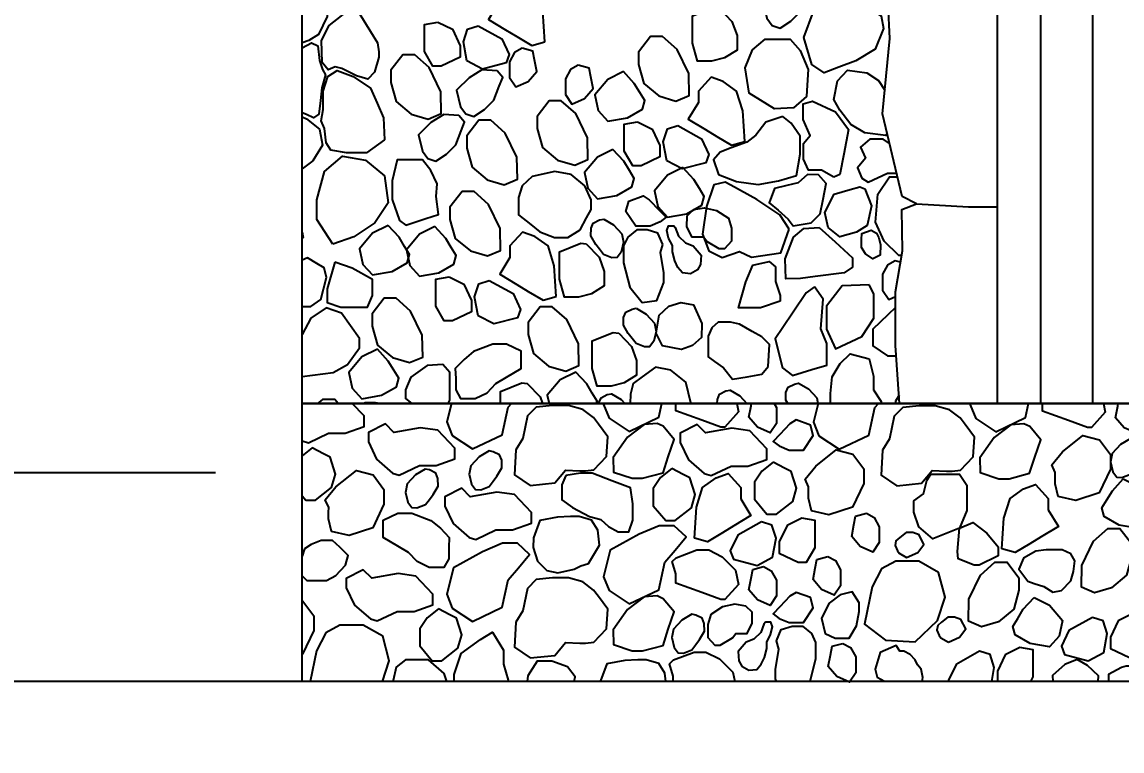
# Model space of a CAD drawing. Header units: millimetres. Extents: x -251401 to 377140, y -30451 to 275830.
# Drawn here: x 238717 to 241882, y -3140 to -1043 of the extents above; entities that cross this region are included whole.
import ezdxf

# ---------------------------------------------------------------- set-up
doc = ezdxf.new("R2010")
doc.units = ezdxf.units.MM
for name, color, linetype in [('0-S3', 3, 'Continuous'), ('0-S8', 8, 'Continuous'), ('A-DIMENSIONS', 30, 'Continuous'), ('A-DOORS', 2, 'Continuous'), ('A-WALL', 4, 'Continuous')]:
    doc.layers.add(name, color=color, linetype=linetype)
doc.styles.add('LEROY', font='simplex.shx')
doc.dimstyles.new('DIM100', dxfattribs={"dimscale": 0, "dimtxt": 220, "dimasz": 180, "dimexe": 220, "dimexo": 250, "dimgap": 1, "dimtad": 1, "dimtoh": 1, "dimlfac": 0.001, "dimzin": 1, "dimdsep": 46, "dimtxsty": 'LEROY', "dimblk1": 'ORIGIN', "dimblk2": 'ORIGIN', "dimsah": 1, "dimcen": 0.18, "dimclrd": 30, "dimclre": 30, "dimclrt": 7, "dimazin": 0, "dimtfac": 1, "dimtix": 1, "dimtmove": 1, "dimatfit": 3, "dimfxl": 1, "dimtvp": 1, "dimtolj": 2, "dimtzin": 0, "dimarcsym": 0})

# ---------------------------------------------------------------- blocks, each defined once
blk = doc.blocks.new('H24H24H24H')
at = {"layer": '0-S8', "color": 8}
for points in [[(698, 1840.2), (692.3, 1928.6), (674.6, 1985.6), (636.1, 2012.9), (601.5, 2025.8), (564.5, 1985.6), (564.5, 1952.7), (535.6, 1904.5), (584.9, 1874.9), (617.8, 1855.1), (660.3, 1829.7)], [(1441.7, 2010.7), (1397.8, 2014), (1361.1, 1991), (1324.9, 1955.4), (1336.4, 1907.7), (1351.8, 1887.4), (1375.3, 1879.8), (1406, 1899.5), (1432.4, 1926.3), (1448.3, 1966.9), (1458, 1991.8)], [(1672.4, 1878.8), (1648.4, 1818.9), (1592.8, 1785.1), (1544.3, 1767.1), (1501.2, 1751.1), (1466.3, 1775.3), (1442.8, 1852.7), (1471.2, 1927.3), (1518.6, 1961.7), (1568.8, 1972.6), (1608.1, 1965.5), (1632.1, 1936.1), (1665.9, 1914.8)], [(220.6, 1811.4), (220.3, 1795.9), (207.5, 1752.4), (188.6, 1732.5), (156.1, 1742.6), (113.9, 1763.1), (94.8, 1768), (74, 1759.5), (57, 1780.8), (55.2, 1843.6), (77.1, 1887.3), (112.5, 1915.2), (132.6, 1931.1), (164.1, 1922.3), (196.4, 1869.9), (216.4, 1837.6)], [(1199.5, 1937.1), (1236.4, 1898.8), (1250.9, 1858.2), (1250.9, 1816.3), (1214.7, 1793.8), (1177.8, 1784.4), (1137.2, 1784.4), (1122.7, 1835.8), (1122.7, 1885.7), (1122.7, 1914.7), (1183.6, 1939.3)], [(389.7, 1897), (431.9, 1876.3), (454, 1829), (454, 1796.3), (399.8, 1770.5), (375.8, 1770.5), (351.3, 1812.7), (351.3, 1860.5), (351.3, 1890.1)], [(505.6, 1886.3), (573.7, 1848.6), (595.1, 1803.2), (586.3, 1779.3), (518.2, 1761.7), (473.5, 1785), (463.4, 1839.7), (475.4, 1876.9)], [(1112, 1748.9), (1078.5, 1818.4), (1036.7, 1855.3), (1002.1, 1855.3), (967.6, 1810.4), (967.6, 1775), (982.9, 1720.4), (1026.3, 1684.3), (1075.3, 1669.8), (1113, 1685.9)], [(1453.1, 1715.5), (1450.4, 1683.1), (1413.5, 1650.3), (1358.9, 1647.5), (1318.7, 1672), (1285.9, 1692), (1274.7, 1765.6), (1295.3, 1817.5), (1332.1, 1847.6), (1403.5, 1847.6), (1432.5, 1814.7), (1455.4, 1760.6)], [(632.5, 1821.8), (610.5, 1809.7), (595.8, 1783), (595.8, 1737.4), (614.1, 1710.2), (650.3, 1726.4), (674.9, 1755.2), (668.6, 1788.2), (663.8, 1813.4)], [(398.8, 1696.7), (365.3, 1766.2), (323.5, 1803.1), (289, 1803.1), (254.4, 1758.1), (254.4, 1722.8), (269.7, 1668.2), (313.1, 1632), (362.1, 1617.6), (399.9, 1633.7)], [(794.2, 1772.8), (772.2, 1760.7), (757.5, 1734), (757.5, 1688.5), (775.9, 1661.2), (812, 1677.5), (836.7, 1706.3), (830.4, 1739.3), (825.6, 1764.5)], [(236.6, 1557.8), (185.1, 1520.5), (127.3, 1520.5), (82.5, 1528), (68.8, 1549.1), (63.7, 1590.3), (54.3, 1613), (60.1, 1645.5), (60.1, 1698.1), (73.1, 1740.4), (100.1, 1758), (146.4, 1740.8), (196.1, 1707.1), (215.4, 1663.6), (234, 1621.4)], [(560.3, 1756.2), (516.4, 1759.5), (479.7, 1736.5), (443.5, 1700.9), (455, 1653.3), (470.4, 1633), (493.9, 1625.3), (524.6, 1645), (550.9, 1671.9), (566.8, 1712.4), (576.6, 1737.3)], [(924, 1754.5), (879.4, 1732.2), (842, 1687.7), (851.6, 1642.4), (879.4, 1612.1), (935.6, 1621.8), (978.9, 1646.6), (985.5, 1670.9), (971.4, 1694.1), (955.2, 1720.5)], [(1273.1, 1553.2), (1267.5, 1641.5), (1249.8, 1698.6), (1211.2, 1725.9), (1176.7, 1738.7), (1139.7, 1698.6), (1139.7, 1665.6), (1110.7, 1617.4), (1160, 1587.9), (1193, 1568.1), (1235.4, 1542.6)], [(820.5, 1564.3), (787, 1633.8), (745.2, 1670.7), (710.7, 1670.7), (676.1, 1625.7), (676.1, 1590.4), (691.4, 1535.8), (734.8, 1499.6), (783.8, 1485.2), (821.6, 1501.2)], [(1529.2, 1451.1), (1493.8, 1470.5), (1456.3, 1470.5), (1441.8, 1502.2), (1441.8, 1547.8), (1461.1, 1571.1), (1441.3, 1617), (1441.3, 1661.6), (1467.7, 1669.2), (1534.6, 1638.3), (1571.7, 1588.1), (1558, 1517.1), (1546.6, 1458)], [(450.9, 1628), (407, 1631.3), (370.3, 1608.3), (334.1, 1572.7), (345.6, 1525.1), (361, 1504.8), (384.5, 1497.1), (415.2, 1516.8), (441.6, 1543.7), (457.4, 1584.2), (467.2, 1609.1)], [(617.7, 1508.1), (584.2, 1577.6), (542.4, 1614.5), (507.9, 1614.5), (473.3, 1569.6), (473.3, 1534.2), (488.6, 1479.6), (532, 1443.5), (581, 1429), (618.8, 1445.1)], [(1382.4, 1624.9), (1333.8, 1609), (1304.7, 1571.8), (1279, 1551.8), (1234.4, 1534.7), (1202.2, 1522.3), (1183.5, 1500.4), (1197.2, 1458.7), (1249.8, 1438.7), (1312.1, 1430.1), (1369.9, 1439.8), (1422.4, 1455.8), (1432.2, 1517), (1432.2, 1568.4), (1407, 1606.1)], [(964.8, 1610), (1007, 1589.2), (1029.1, 1542), (1029.1, 1509.2), (974.9, 1483.4), (951, 1483.4), (926.4, 1525.6), (926.4, 1573.5), (926.4, 1603.1)], [(1080.8, 1599.3), (1148.8, 1561.5), (1170.2, 1516.2), (1161.4, 1492.2), (1093.3, 1474.6), (1048.6, 1497.9), (1038.5, 1552.7), (1050.5, 1589.8)], [(893.7, 1530.8), (849.1, 1508.5), (811.7, 1464), (821.3, 1418.7), (849.1, 1388.4), (905.3, 1398.1), (948.5, 1422.9), (955.2, 1447.2), (941.1, 1470.4), (924.9, 1496.9)], [(87.6, 1257.8), (42.3, 1329.4), (42.3, 1385.6), (64, 1467.4), (115.8, 1510.8), (182.3, 1500), (236.6, 1454.6), (247.5, 1377.3), (209.1, 1319.2), (148.4, 1279.5)], [(385.2, 1394.7), (388.1, 1431.2), (370.2, 1469.9), (345.8, 1500.7), (318.5, 1500.7), (272.7, 1500.7), (258.3, 1440.5), (258.3, 1386.1), (279.8, 1325.9), (297.8, 1313), (355.8, 1331.6), (391.6, 1343.1)], [(813.4, 1425.6), (773.4, 1458.9), (726.5, 1466.9), (661.5, 1453.1), (632.6, 1425.7), (622.5, 1392.5), (622.5, 1342.7), (657.2, 1314.6), (683.2, 1293.4), (725.8, 1277), (764, 1277), (799.4, 1299.4), (818.2, 1334), (831, 1357.7), (831, 1385.3)], [(1095.2, 1478.4), (1050.6, 1456.1), (1013.2, 1411.6), (1022.8, 1366.3), (1050.6, 1336), (1106.8, 1345.7), (1150, 1370.5), (1156.7, 1394.8), (1142.6, 1418), (1126.4, 1444.5)], [(1485.7, 1457.6), (1454.1, 1458.5), (1426.5, 1434.9), (1393.8, 1426.6), (1358.9, 1417.8), (1343.7, 1376.9), (1368.8, 1355.4), (1398.5, 1329.9), (1412.5, 1311), (1464.5, 1319.2), (1489.9, 1345), (1498.5, 1387.2), (1507.8, 1432.8)], [(1400.7, 1301.6), (1373.7, 1342), (1308.2, 1386.3), (1232.6, 1427.5), (1216.3, 1436.4), (1184.6, 1428.9), (1162.7, 1366.1), (1151.3, 1287.2), (1169.4, 1239.2), (1207.9, 1219.2), (1258.3, 1236.8), (1292.6, 1220.6), (1377.3, 1233)], [(569.5, 1303.1), (536, 1372.6), (494.2, 1409.5), (459.6, 1409.5), (425, 1364.6), (425, 1329.2), (440.3, 1274.6), (483.7, 1238.5), (532.7, 1224), (570.5, 1240.1)], [(1029.9, 1321.9), (1001.3, 1310.1), (959.6, 1310.1), (931.4, 1352.3), (939.3, 1382.1), (980.4, 1396.8), (998.4, 1385.5), (1027.7, 1355.1), (1046.8, 1335.3)], [(1618.7, 1417.6), (1637.7, 1368.5), (1625.6, 1311.7), (1594.6, 1292.8), (1546.4, 1279), (1512.8, 1305.7), (1503.6, 1349), (1530.8, 1402.1), (1576.8, 1414.9), (1604.7, 1422.6)], [(1192.3, 1355.3), (1226.6, 1333.2), (1235, 1304.2), (1235, 1266.8), (1214.4, 1244.7), (1199.2, 1244.7), (1164.1, 1266.1), (1154.2, 1278.3), (1122.1, 1278.3), (1106.9, 1308), (1107.6, 1340), (1125.2, 1357.6), (1157.2, 1362.9)], [(867.2, 1330.3), (895.5, 1313.5), (919.5, 1287.6), (924.2, 1263.3), (917.9, 1235), (905.9, 1219.4), (891.1, 1218.6), (866.8, 1228.2), (855.2, 1243.4), (844.5, 1257.3), (830.5, 1281.6), (830.9, 1303.6), (837.3, 1318.7), (855.2, 1327.9)], [(247.1, 1311.8), (202.5, 1289.5), (165.1, 1245), (174.7, 1199.7), (202.5, 1169.5), (258.7, 1179.1), (301.9, 1203.9), (308.6, 1228.2), (294.5, 1251.4), (278.3, 1277.9)], [(381.4, 1308.7), (336.9, 1286.4), (299.5, 1241.9), (309, 1196.6), (336.9, 1166.3), (393.1, 1176), (436.3, 1200.8), (443, 1225.1), (428.8, 1248.3), (412.7, 1274.7)], [(1037.6, 1257.2), (1023.5, 1289.7), (992.3, 1299.6), (962.8, 1299.6), (936.7, 1278.2), (924.7, 1253), (924.7, 1204.7), (942.7, 1134.4), (978.2, 1090.4), (1020.5, 1096.4), (1040.2, 1148.1), (1040.2, 1175.4), (1030.8, 1233.6)], [(1073.3, 1305.7), (1082.4, 1281.3), (1102.3, 1262.3), (1124.4, 1253.1), (1148.1, 1226.4), (1145.8, 1199.8), (1137.4, 1184.5), (1116.8, 1173.1), (1093.9, 1175.4), (1080.9, 1190.6), (1071.8, 1209.7), (1064.9, 1235.6), (1064.9, 1253.9), (1054.2, 1275.2), (1048.9, 1297.3), (1053.5, 1311.1), (1068.7, 1311.1)], [(1487.6, 1305.6), (1533.1, 1264.4), (1583.3, 1219), (1583.3, 1191.4), (1558.9, 1175.1), (1475.6, 1164.7), (1433.4, 1159.5), (1391.3, 1157.9), (1389.1, 1215.7), (1413.2, 1278.6), (1443.4, 1303.4)], [(1664.1, 1255.8), (1662.3, 1226.7), (1641.6, 1216.3), (1620.8, 1230.5), (1609.4, 1248.1), (1609.4, 1271.9), (1610, 1289.1), (1636.8, 1298.6), (1652.4, 1289.5), (1658.9, 1275.8)], [(730.6, 1107.4), (724.9, 1195.7), (707.2, 1252.8), (668.7, 1280.1), (634.1, 1292.9), (597.1, 1252.8), (597.1, 1219.8), (568.2, 1171.6), (617.5, 1142.1), (650.4, 1122.3), (692.9, 1096.8)], [(816.9, 1258.5), (853.8, 1220.2), (868.3, 1179.7), (868.3, 1137.7), (832.1, 1115.3), (795.2, 1105.9), (754.6, 1105.9), (740.1, 1157.2), (740.1, 1207.2), (740.1, 1236.1), (801, 1260.7)], [(93.6, 1206.2), (72, 1129.2), (72, 1090.2), (111, 1076.4), (188, 1076.4), (201.9, 1110.1), (201.9, 1156.8), (143.9, 1188.8)], [(1374.9, 1094), (1318.2, 1074.7), (1255.6, 1074.7), (1276.5, 1149.2), (1295.9, 1197.5), (1343.8, 1208.5), (1361.5, 1193.1), (1361.5, 1151.1), (1374.7, 1109.9)], [(422.3, 1164.2), (464.5, 1143.4), (486.6, 1096.2), (486.6, 1063.4), (432.4, 1037.6), (408.4, 1037.6), (383.9, 1079.8), (383.9, 1127.7), (383.9, 1157.3)], [(538.2, 1153.5), (606.3, 1115.7), (627.7, 1070.4), (618.9, 1046.4), (550.8, 1028.8), (506.1, 1052.1), (496, 1106.9), (508, 1144)], [(1630.7, 1141.4), (1553.6, 1138.1), (1508, 1079.5), (1508, 1013.4), (1534.1, 957), (1610.2, 992.1), (1644.8, 1044.8), (1644.8, 1115.3)], [(1473.4, 1135.1), (1450.3, 1118.3), (1412.4, 1062.5), (1382.3, 1018.2), (1360.5, 986.1), (1381.8, 902.5), (1410.3, 880.4), (1466.1, 897.2), (1509.3, 910.3), (1509.3, 972), (1492.4, 1014.1), (1498.7, 1099.5)], [(345.3, 996.2), (311.8, 1065.7), (270, 1102.7), (235.5, 1102.7), (200.9, 1057.7), (200.9, 1022.4), (216.2, 967.8), (259.6, 931.6), (308.6, 917.2), (346.4, 933.2)], [(794.6, 971.6), (761.1, 1041.1), (719.3, 1078.1), (684.7, 1078.1), (650.2, 1033.1), (650.2, 997.8), (665.4, 943.2), (708.8, 907), (757.9, 892.6), (795.6, 908.6)], [(1149.5, 1029.9), (1148.3, 989.3), (1122.9, 966.9), (1091.4, 955.4), (1036.9, 965.7), (1018.7, 1002), (1026.6, 1053.5), (1054.5, 1080.1), (1089.6, 1089.8), (1125.3, 1083.1)], [(960.8, 1073.8), (989.2, 1057.1), (1013.1, 1031.2), (1017.9, 1006.8), (1011.5, 978.5), (999.5, 963), (984.8, 962.2), (960.4, 971.8), (948.9, 986.9), (938.1, 1000.9), (924.1, 1025.2), (924.5, 1047.1), (930.9, 1062.3), (948.9, 1071.4)], [(1340.7, 906.3), (1343.9, 969.1), (1322.7, 991.8), (1294.8, 1007.2), (1257.6, 1027.7), (1231.9, 1034.1), (1197.1, 1034.1), (1178.3, 1017.8), (1167.5, 993.5), (1167.5, 933.9), (1186, 920.6), (1211.8, 902.1), (1237.5, 869.7), (1279.8, 876.6), (1322, 883.6)], [(910.5, 1002.1), (947.5, 963.7), (961.9, 923.2), (961.9, 881.2), (925.7, 858.8), (888.8, 849.4), (848.3, 849.4), (833.8, 900.8), (833.8, 950.7), (833.8, 979.6), (894.6, 1004.3)], [(216, 955.9), (171.4, 933.6), (134, 889.1), (143.6, 843.7), (171.4, 813.5), (227.6, 823.2), (270.9, 848), (277.6, 872.3), (263.4, 895.5), (247.3, 921.9)], [(587.7, 969.9), (547.9, 970.4), (492.7, 948.8), (465.4, 926.7), (440.3, 900.5), (441.5, 871.5), (441.5, 839.1), (455.1, 814.1), (497.8, 814.1), (531.9, 830.6), (557, 857.3), (587.7, 875.5), (629.9, 900.5), (629.9, 927.8), (629.9, 950)]]:
    blk.add_lwpolyline(points, close=True, dxfattribs=at)
for points in [[(0, 2008.8), (42.3, 1998.9), (70.9, 1955.7), (71.7, 1912.5), (46.5, 1861.6), (18.4, 1843.9), (0, 1837.2)], [(0, 1823.2), (26.7, 1837), (44.3, 1828.2), (49.2, 1786.8), (58.2, 1760.5), (66.6, 1745.2), (56.3, 1707.6), (52.8, 1670.9), (47.7, 1631.8), (32.3, 1621.7), (11.8, 1630.9), (0, 1636.2)], [(1682.7, 1576.1), (1679.2, 1570.8), (1618.4, 1578.6), (1578, 1601.9), (1546.4, 1643.3), (1529.8, 1673.9), (1539.6, 1728.3), (1568.3, 1759), (1624.2, 1751.2), (1657.8, 1728.8), (1675.8, 1701.3)], [(0, 1624.4), (12.5, 1618.3), (50, 1588.4), (58.6, 1542.4), (30.3, 1497.9), (0, 1474.6)], [(1689.6, 1547.8), (1671.7, 1560.1), (1632.7, 1560.1), (1605.8, 1536.7), (1620.1, 1505.7), (1597.9, 1477.6), (1610.1, 1448), (1628.6, 1436.8), (1683.4, 1462.2), (1710.2, 1462.2)], [(1725, 1225.8), (1716.3, 1225.8), (1674.4, 1267.1), (1648.9, 1321.7), (1656.2, 1401.7), (1689.6, 1452.1), (1712.7, 1452.1)], [(0, 1292.3), (2.1, 1277.6), (0, 1273.3)], [(0, 1079), (24.4, 1079), (53.8, 1098.9), (69.2, 1161.8), (63.2, 1190.4), (41.7, 1202.7), (14.9, 1218.3), (0, 1212.3)], [(1721.5, 1206), (1706.1, 1210.1), (1684.1, 1198), (1669.4, 1171.3), (1669.4, 1125.8), (1687.7, 1098.5), (1706.5, 1107)], [(1706.5, 1076.3), (1642.1, 1013.8), (1642.1, 965.1), (1684.1, 936.8), (1708.7, 936.8)], [(0, 877.1), (88.4, 889.2), (130.1, 912.2), (164.2, 959.5), (164.2, 986.9), (112.6, 1059.4), (68.6, 1074.8), (24.7, 1045.1), (0, 998.3)], [(1519.6, 800), (1519.6, 828.7), (1524.5, 876.5), (1548, 914.5), (1576.3, 942.1), (1631.4, 928.3), (1643.1, 878.5), (1643.1, 838.9), (1665.4, 805.7), (1666.1, 800)], [(419.9, 800), (424.1, 809), (424.1, 848.6), (424.1, 889), (404, 912), (359.3, 909.1), (312.5, 875.3), (297.3, 838.6), (297.3, 814.1), (315.4, 800)], [(846.7, 800), (848.5, 806.6), (834.4, 829.8), (818.3, 856.2), (787, 890.2), (742.4, 867.9), (705, 823.4), (710, 800)], [(1116.4, 800), (1118.4, 801.8), (1103.3, 860.7), (1060.6, 895.1), (1016, 904.2), (978.3, 876.3), (952.4, 857.2), (944.8, 826.8), (943.3, 800)], [(570.7, 800), (570.7, 805.5), (570.7, 834.5), (631.5, 859.1), (647.5, 856.9), (684.4, 818.5), (691, 800)], [(1396.8, 800), (1391.3, 809.5), (1391.7, 831.4), (1398.1, 846.6), (1416, 855.7), (1428, 858.1), (1456.3, 841.4), (1480.3, 815.5), (1483.3, 800)], [(853.3, 800), (853.3, 801.1), (859.7, 816.2), (877.7, 825.4), (889.7, 827.8), (918, 811), (928.2, 800)], [(1194.2, 800), (1194.4, 811.6), (1200.8, 826.7), (1218.8, 835.9), (1230.7, 838.3), (1259, 821.5), (1278.9, 800)], [(1717.1, 823.2), (1707.3, 806.3), (1705.9, 800)], [(103.2, 800), (94.1, 811.6), (58.3, 811.6), (44.1, 800)], [(175.3, 800), (180.6, 802.4), (209.4, 802.4), (226.2, 800)]]:
    blk.add_lwpolyline(points, dxfattribs=at)
blk = doc.blocks.new('YH24HY24HJHHH')
at = {"layer": '0-S8', "color": 8}
for points in [[(0, 691.9), (17.6, 686.7), (75.3, 714.3), (123.7, 714.3), (177.8, 733.5), (177.8, 764.2), (143.8, 800)], [(429.4, 800), (415.6, 746.7), (431.6, 707.2), (489.7, 668.9), (574.9, 709.6), (592.2, 788.7), (602, 800)], [(867.3, 800), (866.6, 797.1), (882.6, 757.6), (940.7, 719.3), (1025.9, 760), (1034.7, 800)], [(1250.3, 800), (1255.4, 775.3), (1216.2, 731.9), (1204.1, 731.9), (1149.3, 751.8), (1074.7, 779), (1074.7, 800)], [(1357.4, 800), (1364.1, 787.7), (1364.1, 742.1), (1345.8, 714.9), (1309.6, 731.1), (1285, 759.9), (1291.3, 792.9), (1292.7, 800)], [(1484.6, 800), (1470.6, 745.7), (1486.6, 706.2), (1544.7, 667.9), (1629.9, 708.6), (1647.2, 787.7), (1657.8, 800)], [(1922.6, 800), (1921.6, 796.1), (1937.6, 756.6), (1995.7, 718.3), (2080.9, 759), (2089.9, 800)], [(2305.1, 800), (2310.4, 774.3), (2271.2, 730.9), (2259.1, 730.9), (2204.3, 750.8), (2129.7, 778), (2129.7, 800)], [(2411.8, 800), (2419.1, 786.7), (2419.1, 741.1), (2400.8, 713.9), (2364.6, 730.1), (2340, 758.9), (2346.3, 791.9), (2347.8, 800)], [(0, 534.5), (10.6, 522), (38.1, 522), (84.5, 558.2), (95.3, 596.6), (80.1, 645), (60.6, 654.4), (28, 671.8), (0, 648.9)], [(0, 304.2), (12.8, 290.6), (34.9, 290.6), (69.7, 290.6), (96.6, 305), (124.1, 335), (132.5, 362.7), (107.7, 386.2), (87.1, 405.7), (54.1, 405.7), (25.1, 394.4), (6.4, 381.1), (0, 360)], [(0, 231.3), (1.5, 230.9), (32.9, 188.7), (32.9, 146.5), (0.6, 78.7), (0, 78.5)], [(231, 0), (250.4, 59.2), (231.6, 130.2), (175, 162.4), (108.4, 162.4), (67.3, 140.2), (40.6, 88.1), (22.3, 0)], [(1364.4, 0), (1361.5, 7.6), (1361.5, 34.9), (1370.9, 93.1), (1364.1, 116.8), (1378.2, 149.2), (1409.5, 159.1), (1439, 159.1), (1465.1, 137.7), (1477, 112.5), (1477, 64.2), (1460.6, 0)], [(436.7, 0), (436.7, 19.8), (456.7, 80.9), (512.8, 120.8), (547.7, 142), (579.4, 89.8), (579.4, 49.7), (592, 3.6), (590.7, 0)], [(1783.4, 0), (1785.2, 11.2), (1780.8, 35.8), (1770.1, 48.1), (1763.4, 62.7), (1749.4, 77.3), (1730.9, 86.8), (1719.1, 86.8), (1708.4, 103.6), (1662.5, 82.9), (1648.4, 35.2), (1654.1, 12.3), (1675.4, 0.5), (1675.9, 0)], [(2095.8, 0), (2103.4, 13.1), (2103.4, 61), (2103.4, 90.6), (2065, 97.5), (2022.7, 76.7), (2000.7, 29.5), (2000.7, 0)], [(1066.9, 0), (1066.9, 15.1), (1056.9, 50.6), (1068.4, 62), (1127.3, 84.7), (1161.5, 84.7), (1200.6, 64.8), (1239, 26.4), (1244.5, 0)], [(1983.8, 0), (1991.2, 40.2), (1979.3, 77.3), (1949, 86.8), (1881, 49), (1859.6, 3.7), (1860.9, 0)], [(415.8, 0), (408.5, 22.6), (363.1, 62.1), (297.4, 62.1), (270.2, 41.3), (261.8, 2.4), (262.4, 0)], [(782, 0), (785, 13.8), (763.1, 41.7), (718, 58.5), (675.5, 58.5), (648.9, 16.1), (646.9, 0)], [(1046.2, 0), (1043.1, 23.7), (1025.5, 51.8), (989.8, 62.5), (965.3, 62.5), (927.7, 60.6), (876.3, 51.2), (858.1, 1.7), (858.1, 0)], [(2290.1, 0), (2291.2, 16.3), (2259.5, 46), (2229.8, 63.1), (2193.7, 49.2), (2158.2, 17.6), (2159.1, 0)], [(2477.5, 0), (2469.2, 18.6), (2435.1, 36.6), (2420.3, 44.4), (2370.9, 44.4), (2356.9, 40.1), (2319.3, 20.1), (2320.2, 0)]]:
    blk.add_lwpolyline(points, dxfattribs=at)
for points in [[(673.4, 789.3), (648.4, 763.8), (634.7, 698.9), (614.1, 666.5), (610.4, 594.8), (655.3, 563.6), (727, 571.1), (757, 607.9), (798.8, 606), (815, 606), (839.3, 609.1), (874.9, 647.2), (879.2, 703.9), (852.4, 740.1), (838.3, 759.1), (806.9, 782.5), (766.3, 794.3), (720.2, 794.3)], [(1728.4, 788.3), (1703.4, 762.8), (1689.7, 697.9), (1669.1, 665.5), (1665.4, 593.8), (1710.3, 562.6), (1782, 570.1), (1812, 606.9), (1853.8, 605), (1870, 605), (1894.3, 608.1), (1929.9, 646.2), (1934.2, 702.9), (1907.4, 739.1), (1893.3, 758.1), (1861.9, 781.5), (1821.3, 793.3), (1775.2, 793.3)], [(259.8, 599.4), (279.1, 593.7), (336.8, 621.3), (385.2, 621.3), (439.3, 640.5), (439.3, 671.2), (390.4, 722.7), (339.4, 729.9), (263.4, 716.4), (239, 740.9), (190.1, 715.9), (190.1, 689.4), (214, 639.5)], [(983.3, 739.7), (935.6, 703.1), (894.5, 644.3), (895.6, 602.1), (948.9, 584.4), (978.9, 584.4), (1037.9, 599.8), (1053.2, 646.5), (1069.7, 696.5), (1038.8, 734.1), (1021, 741.9)], [(1156.8, 597.9), (1176.1, 592.2), (1233.8, 619.8), (1282.2, 619.8), (1336.3, 639), (1336.3, 669.7), (1287.4, 721.2), (1236.4, 728.4), (1160.4, 714.9), (1136, 739.4), (1087.1, 714.4), (1087.1, 687.9), (1111, 638)], [(1371.8, 677.4), (1400.5, 665.6), (1442.2, 665.6), (1470.3, 707.8), (1462.4, 737.7), (1421.3, 752.3), (1403.3, 741), (1374, 710.6), (1354.9, 690.8)], [(2038.3, 738.7), (1990.6, 702.1), (1949.5, 643.3), (1950.6, 601.1), (2003.9, 583.4), (2033.9, 583.4), (2092.9, 598.8), (2108.2, 645.5), (2124.7, 695.5), (2093.8, 733.1), (2076, 740.9)], [(2166.7, 600.7), (2156.7, 623), (2187.4, 660.2), (2246.1, 707.4), (2294.2, 695), (2325.6, 652.8), (2325.6, 610.6), (2293.3, 542.7), (2225.5, 520.4), (2175, 532), (2166.2, 568.7), (2166.2, 587.8)], [(2382.5, 698.3), (2354.2, 681.6), (2330.2, 655.7), (2325.4, 631.4), (2331.8, 603), (2343.8, 587.5), (2358.5, 586.7), (2382.9, 596.3), (2394.5, 611.4), (2405.2, 625.4), (2419.2, 649.7), (2418.8, 671.6), (2412.4, 686.8), (2394.5, 695.9)], [(1456.7, 559.7), (1446.7, 582), (1477.4, 619.2), (1536.1, 666.4), (1584.2, 654), (1615.6, 611.8), (1615.6, 569.6), (1583.3, 501.7), (1515.5, 479.4), (1465, 491), (1456.2, 527.7), (1456.2, 546.8)], [(537.5, 663.3), (509.2, 646.6), (485.2, 620.7), (480.4, 596.4), (486.8, 568), (498.8, 552.5), (513.5, 551.7), (537.9, 561.3), (549.5, 576.4), (560.2, 590.4), (574.2, 614.7), (573.8, 636.6), (567.4, 651.8), (549.5, 660.9)], [(76.2, 500.2), (66.2, 522.5), (96.9, 559.7), (155.6, 606.9), (203.7, 594.5), (235.1, 552.3), (235.1, 510.1), (202.8, 442.2), (135, 419.9), (84.5, 431.5), (75.7, 468.2), (75.7, 487.3)], [(354, 610.8), (325.7, 594.1), (301.7, 568.2), (296.9, 543.9), (303.3, 515.5), (315.3, 500), (330, 499.2), (354.4, 508.8), (366, 523.9), (376.7, 537.9), (390.7, 562.2), (390.3, 584.1), (383.9, 599.3), (366, 608.4)], [(1063, 612.8), (1031.1, 586.8), (1009.4, 555.3), (1009.4, 505.7), (1045.6, 463), (1073.1, 463), (1119.5, 499.2), (1130.3, 537.6), (1115.1, 586), (1095.6, 595.4)], [(1354.5, 631.3), (1322.6, 605.3), (1300.9, 573.8), (1300.9, 524.2), (1337.1, 481.5), (1364.6, 481.5), (1411, 517.7), (1421.8, 556.1), (1406.6, 604.5), (1387.1, 613.9)], [(758.1, 592.5), (746.6, 565.6), (746.6, 522.8), (777.1, 500.3), (826.1, 474.7), (858.8, 466.3), (881.3, 446), (909.1, 430.1), (939.6, 430.1), (951.5, 463.6), (951.5, 510.8), (944, 556.7), (890.6, 577.5), (833.9, 599.5), (800.5, 599.5)], [(1128.6, 412.7), (1134.3, 501.1), (1151.9, 558.1), (1190.5, 585.4), (1225.1, 598.2), (1262, 558.1), (1262, 525.1), (1291, 477), (1241.7, 447.4), (1208.7, 427.6), (1166.3, 402.1)], [(1808.6, 596.8), (1891.3, 596.8), (1912, 564.4), (1912, 492), (1890.6, 441.4), (1814, 410.8), (1773.9, 445.1), (1760, 487.4), (1760, 519.4), (1787, 539.9), (1797.2, 577.8)], [(2362.3, 582.6), (2406.9, 560.4), (2444.3, 515.8), (2434.7, 470.5), (2406.9, 440.3), (2350.7, 450), (2307.5, 474.7), (2300.8, 499.1), (2314.9, 522.2), (2331.1, 548.7)], [(479.8, 414.4), (499.1, 408.7), (556.8, 436.3), (605.2, 436.3), (659.3, 455.5), (659.3, 486.2), (610.4, 537.7), (559.4, 544.9), (483.4, 531.4), (459, 555.9), (410.1, 530.9), (410.1, 504.4), (434, 454.5)], [(2013.2, 381.3), (2018.8, 469.7), (2036.5, 526.7), (2075.1, 554), (2109.7, 566.9), (2146.6, 526.7), (2146.6, 493.8), (2175.6, 445.6), (2126.3, 416), (2093.3, 396.2), (2050.9, 370.8)], [(275, 484), (314.8, 484.6), (370, 463), (397.3, 440.8), (422.4, 414.6), (421.2, 385.6), (421.2, 353.2), (407.6, 328.2), (364.9, 328.2), (330.7, 344.7), (305.7, 371.4), (275, 389.6), (232.7, 414.6), (232.7, 441.9), (232.7, 464.1)], [(1623.3, 483.7), (1645.3, 471.6), (1660, 444.9), (1660, 399.4), (1641.6, 372.1), (1605.5, 388.4), (1580.9, 417.2), (1587.1, 450.2), (1591.9, 475.4)], [(734.6, 472.4), (683.2, 463), (665, 413.5), (664.4, 385.3), (676.9, 345.8), (703.9, 319.5), (735.2, 312.6), (782.3, 322.6), (801.1, 332.7), (823.6, 339.6), (855.6, 392.2), (850, 435.4), (832.4, 463.6), (796.7, 474.3), (772.2, 474.3)], [(969.1, 423.3), (886.3, 377.6), (866.6, 301.1), (882.6, 261.6), (940.7, 223.3), (1025.9, 264), (1043.2, 343), (1072.8, 377.6), (1105, 415.9), (1070.4, 448), (1027.1, 448)], [(1321, 458.8), (1252.9, 421), (1231.5, 375.7), (1240.3, 351.8), (1308.4, 334.1), (1353.1, 357.4), (1363.2, 412.2), (1351.2, 449.4)], [(1436.9, 469.5), (1394.7, 448.7), (1372.6, 401.5), (1372.6, 368.8), (1426.8, 343), (1450.8, 343), (1475.3, 385.1), (1475.3, 433), (1475.3, 462.6)], [(1885.3, 373.9), (1890.6, 441.4), (1929.3, 456.9), (1969.7, 426.9), (2001.8, 387.6), (2001.8, 361.9), (1947.2, 334.6), (1933.5, 334.6), (1886.9, 353.1)], [(1739, 356.4), (1770.9, 371), (1788.6, 394.5), (1774.7, 421.4), (1756.7, 428.2), (1737.2, 428.2), (1719.2, 414.3), (1708.1, 404.4), (1705.6, 390.8), (1712.4, 376.2), (1717.4, 369.1)], [(2242.7, 334), (2276.2, 403.5), (2318, 440.5), (2352.6, 440.5), (2387.1, 395.5), (2387.1, 360.1), (2371.8, 305.5), (2328.4, 269.4), (2279.4, 254.9), (2241.6, 271)], [(518.1, 372.9), (435.3, 327.2), (415.6, 250.7), (431.6, 211.2), (489.7, 172.9), (574.9, 213.6), (592.2, 292.7), (621.9, 327.2), (654, 365.5), (619.4, 397.6), (576.2, 397.6)], [(1076.1, 356.1), (1135.1, 378.9), (1169.3, 378.9), (1208.4, 358.9), (1246.8, 320.5), (1255.4, 279.3), (1216.2, 235.9), (1204.1, 235.9), (1149.3, 255.8), (1074.7, 283), (1074.7, 309.2), (1064.7, 344.7)], [(1511.9, 359.6), (1533.9, 347.6), (1548.6, 320.8), (1548.6, 275.3), (1530.2, 248), (1494.1, 264.3), (1469.5, 293.1), (1475.7, 326.1), (1480.5, 351.3)], [(2111.1, 374.8), (2075.5, 354.5), (2062, 322.8), (2088, 288.1), (2105.4, 282.3), (2133.4, 273), (2159.3, 257.3), (2184.4, 262.1), (2211.3, 289.1), (2219.1, 316), (2222.9, 346.8), (2211.3, 367.1), (2186.3, 378.6), (2140, 378.6)], [(196.4, 179.8), (215.7, 174.1), (273.4, 201.7), (321.8, 201.7), (376, 220.9), (376, 251.6), (327, 303.1), (276, 310.3), (200.1, 296.8), (175.6, 321.3), (126.7, 296.3), (126.7, 269.8), (150.6, 219.9)], [(1327.5, 330.4), (1349.5, 318.4), (1364.1, 291.7), (1364.1, 246.1), (1345.8, 218.9), (1309.6, 235.1), (1285, 263.9), (1291.3, 296.9), (1296.1, 322.1)], [(1639.9, 271.8), (1617.7, 165.3), (1677.7, 118.7), (1763.2, 114.3), (1827.6, 175.3), (1849.8, 242.9), (1830.9, 313.9), (1774.3, 346.1), (1707.7, 346.1), (1666.6, 323.9)], [(1917.8, 236.4), (1951.3, 305.9), (1993.1, 342.8), (2027.7, 342.8), (2062.2, 297.9), (2062.2, 262.5), (2046.9, 207.9), (2003.5, 171.8), (1954.5, 157.3), (1916.7, 173.4)], [(673.4, 293.3), (648.4, 267.8), (634.7, 202.9), (614.1, 170.5), (610.4, 98.8), (655.3, 67.6), (727, 75.1), (757, 111.9), (798.8, 110), (815, 110), (839.3, 113.1), (874.9, 151.2), (879.2, 207.9), (852.4, 244.1), (838.3, 263.1), (806.9, 286.5), (766.3, 298.3), (720.2, 298.3)], [(1371.8, 181.4), (1400.5, 169.6), (1442.2, 169.6), (1470.3, 211.8), (1462.4, 241.7), (1421.3, 256.3), (1403.3, 245), (1374, 214.6), (1354.9, 194.8)], [(1547.4, 249.1), (1515.9, 225.1), (1494.4, 182.3), (1504.5, 137.6), (1532.9, 125), (1573.2, 125), (1594.6, 159.7), (1602.2, 201.2), (1602.2, 226.4), (1582, 257.9)], [(983.3, 243.7), (935.6, 207.1), (894.5, 148.3), (895.6, 106.1), (948.9, 88.4), (978.9, 88.4), (1037.9, 103.8), (1053.2, 150.5), (1069.7, 200.5), (1038.8, 238.1), (1021, 245.9)], [(1209.4, 214.8), (1175.1, 192.7), (1166.7, 163.7), (1166.7, 126.4), (1187.3, 104.3), (1202.6, 104.3), (1237.6, 125.6), (1247.6, 137.8), (1279.6, 137.8), (1294.9, 167.5), (1294.1, 199.6), (1276.6, 217.1), (1244.5, 222.4)], [(2105.8, 242), (2150.4, 219.7), (2187.8, 175.2), (2178.2, 129.9), (2150.4, 99.6), (2094.2, 109.3), (2050.9, 134.1), (2044.3, 158.4), (2058.4, 181.6), (2074.6, 208)], [(391.5, 209.3), (359.6, 183.3), (337.9, 151.8), (337.9, 102.2), (374.1, 59.5), (401.6, 59.5), (448, 95.7), (458.8, 134.1), (443.6, 182.5), (424.1, 191.9)], [(1120.5, 193.3), (1092.2, 176.6), (1068.2, 150.7), (1063.4, 126.4), (1069.8, 98), (1081.8, 82.5), (1096.5, 81.7), (1120.9, 91.3), (1132.5, 106.4), (1143.2, 120.4), (1157.2, 144.7), (1156.8, 166.6), (1150.4, 181.8), (1132.5, 190.9)], [(2389.9, 195.1), (2347.6, 174.3), (2325.6, 127.1), (2325.6, 94.4), (2379.8, 68.5), (2403.7, 68.5), (2428.3, 110.7), (2428.3, 158.6), (2428.3, 188.2)], [(1328.4, 165.2), (1319.3, 140.8), (1299.4, 121.8), (1277.3, 112.6), (1253.7, 86), (1256, 59.3), (1264.3, 44), (1284.9, 32.6), (1307.8, 34.9), (1320.8, 50.1), (1330, 69.2), (1336.8, 95.1), (1336.8, 113.4), (1347.5, 134.8), (1352.8, 156.9), (1348.3, 170.6), (1333, 170.6)], [(1859.4, 112.9), (1891.3, 127.5), (1908.9, 151), (1895, 177.9), (1877, 184.7), (1857.5, 184.7), (1839.5, 170.8), (1828.4, 160.9), (1825.9, 147.3), (1832.7, 132.7), (1837.7, 125.6)], [(2273.9, 184.4), (2205.9, 146.6), (2184.5, 101.3), (2193.3, 77.4), (2261.4, 59.7), (2306.1, 83), (2316.1, 137.8), (2304.2, 174.9)], [(1555.7, 109.6), (1577.7, 97.6), (1592.4, 70.9), (1592.4, 25.3), (1574.1, -1.9), (1537.9, 14.3), (1513.3, 43.1), (1519.6, 76.1), (1524.4, 101.3)]]:
    blk.add_lwpolyline(points, close=True, dxfattribs=at)
blk = doc.blocks.new('USER ARROW 100')
at = {"layer": 'A-DIMENSIONS'}
for q in [(-200, 0), (200, 0)]:
    blk.add_line((0, 0), q, dxfattribs=at)
for points in [[(0, 0), (0, 200)], [(0, 0), (0, -200)]]:
    blk.add_lwpolyline(points, dxfattribs=at)
blk.add_circle((0, 0), 90, dxfattribs=at)
blk = doc.blocks.new('*D168')
at = {"layer": 'A-DIMENSIONS', "color": 30, "transparency": 16777216}
for p, q in [((241623, 3059.9), (235846.5, 3059.9)), ((235846.5, -2939.1), (235846.5, 3058.9)), ((239273, -2940.1), (235846.5, -2940.1))]:
    blk.add_line(p, q, dxfattribs=at)
at = {"layer": 'Defpoints', "color": 0, "transparency": 16777216}
for p in [(235846.5, 3059.9), (241873, 3059.9), (239523, -2940.1)]:
    blk.add_point(p, dxfattribs=at)
at = {"layer": 'A-DIMENSIONS', "color": 30, "transparency": 16777216}
for p, rotation in [((235846.5, 3059.9), 90), ((235846.5, -2940.1), 270)]:
    blk.add_blockref('USER ARROW 100', p, dxfattribs=dict(at, rotation=rotation))
at = {"layer": 'A-DIMENSIONS', "color": 7, "transparency": 16777216, "insert": (235636.5, 59.9), "char_height": 220, "attachment_point": 5, "rotation": 90, "style": 'LEROY'}
blk.add_mtext('\\A2;6.00 METERS', dxfattribs=at)
blk = doc.blocks.new('*D169')
at = {"layer": 'A-DIMENSIONS', "color": 30, "transparency": 16777216}
for p, q in [((236846.5, -2339.1), (236846.5, -2338.1)), ((239273, -2340.1), (236846.5, -2340.1)), ((236846.5, -2940.1), (236846.5, -2340.1)), ((239273, -2940.1), (236846.5, -2940.1)), ((236846.5, -2941.1), (236846.5, -2942.1))]:
    blk.add_line(p, q, dxfattribs=at)
at = {"layer": 'Defpoints', "color": 0, "transparency": 16777216}
for p in [(236846.5, -2340.1), (239523, -2340.1), (239523, -2940.1)]:
    blk.add_point(p, dxfattribs=at)
at = {"layer": 'A-DIMENSIONS', "color": 30, "transparency": 16777216}
for p, rotation in [((236846.5, -2340.1), 270), ((236846.5, -2940.1), 90)]:
    blk.add_blockref('USER ARROW 100', p, dxfattribs=dict(at, rotation=rotation))
at = {"layer": 'A-DIMENSIONS', "color": 7, "transparency": 16777216, "insert": (236636.5, -2640.1), "char_height": 220, "attachment_point": 5, "rotation": 90, "style": 'LEROY'}
blk.add_mtext('\\A2;0.60', dxfattribs=at)
blk = doc.blocks.new('*D170')
at = {"layer": 'A-DIMENSIONS', "color": 30, "transparency": 16777216}
for p, q in [((238523, 159.9), (236846.5, 159.9)), ((236846.5, 158.9), (236846.5, -2339.1)), ((239273, -2340.1), (236846.5, -2340.1))]:
    blk.add_line(p, q, dxfattribs=at)
at = {"layer": 'Defpoints', "color": 0, "transparency": 16777216}
for p in [(238773, 159.9), (236846.5, -2340.1), (239523, -2340.1)]:
    blk.add_point(p, dxfattribs=at)
at = {"layer": 'A-DIMENSIONS', "color": 30, "transparency": 16777216}
for p, rotation in [((236846.5, 159.9), 90), ((236846.5, -2340.1), 270)]:
    blk.add_blockref('USER ARROW 100', p, dxfattribs=dict(at, rotation=rotation))
at = {"layer": 'A-DIMENSIONS', "color": 7, "transparency": 16777216, "insert": (236636.5, -1090.1), "char_height": 220, "attachment_point": 5, "rotation": 90, "style": 'LEROY'}
blk.add_mtext('\\A2;2.50', dxfattribs=at)
blk = doc.blocks.new('*D171')
at = {"layer": 'A-DIMENSIONS', "color": 30, "transparency": 16777216}
for p, q in [((238523, 159.9), (236346.5, 159.9)), ((236346.5, -2939.1), (236346.5, 158.9)), ((239273, -2940.1), (236346.5, -2940.1))]:
    blk.add_line(p, q, dxfattribs=at)
at = {"layer": 'Defpoints', "color": 0, "transparency": 16777216}
for p in [(236346.5, 159.9), (238773, 159.9), (239523, -2940.1)]:
    blk.add_point(p, dxfattribs=at)
at = {"layer": 'A-DIMENSIONS', "color": 30, "transparency": 16777216}
for p, rotation in [((236346.5, 159.9), 90), ((236346.5, -2940.1), 270)]:
    blk.add_blockref('USER ARROW 100', p, dxfattribs=dict(at, rotation=rotation))
at = {"layer": 'A-DIMENSIONS', "color": 7, "transparency": 16777216, "insert": (236136.5, -1390.1), "char_height": 220, "attachment_point": 5, "rotation": 90, "style": 'LEROY'}
blk.add_mtext('\\A2;3.10', dxfattribs=at)

msp = doc.modelspace()

# ---------------------------------------------------------------- linework, layer by layer
at = {"layer": '0-S3', "color": 3}
msp.add_line((377139.5, -2940.144), (-19812.5, -2940.144), dxfattribs=at)
at = {"layer": 'A-DOORS'}
msp.add_lwpolyline([(241523, -340.144, -0.3), (242523, -340.144), (242523, -2140.144), (241523, -2140.144)], format="xyb", close=True, dxfattribs=at)
at = {"layer": 'A-DOORS', "color": 8}
for points in [[(241798, -2140.144), (241798, -218.452)], [(241648, -2140.144), (241648, -271.166)]]:
    msp.add_lwpolyline(points, dxfattribs=at)
at = {"layer": 'A-WALL'}
for points in [[(239523, 159.856), (244523, 159.856), (244523, -2340.144), (244123, -2140.144), (239523, -2140.144)], [(239523, -2140.144), (244123, -2140.144), (245323, -2740.144), (245323, -2940.144), (239523, -2940.144)]]:
    msp.add_lwpolyline(points, close=True, dxfattribs=at)
msp.add_lwpolyline([(241523, -2140.144), (241523, -340.144, -0.3), (242523, -340.144), (242523, -2140.144)], format="xyb", dxfattribs=at)
at = {"layer": 'A-WALL', "color": 1}
for points in [[(241290.579, -1565.772), (241249.444, -1545.098), (241192.003, -1307.069), (241213.664, -1090.835), (241203.958, -893.644), (241203.958, -797.282), (241211.9, -753.599), (241273, -753.599), (241404.808, -768.077), (241463.767, -750.29), (241523, -759.119)], [(241241.809, -2140.144), (241229.517, -1974.005), (241229.517, -1819.433), (241250.254, -1701.505), (241247.69, -1582.502), (241290.579, -1565.772), (241440.334, -1574.895), (241523, -1574.895)]]:
    msp.add_lwpolyline(points, dxfattribs=at)

# ---------------------------------------------------------------- block references
at = {"layer": 'A-WALL'}
for name in ['H24H24H24H', 'YH24HY24HJHHH']:
    msp.add_blockref(name, (239523, -2940.144), dxfattribs=at)

# ---------------------------------------------------------------- dimensions: what is measured, and where the dimension line sits
at = {"layer": 'A-DIMENSIONS'}
dim = msp.add_linear_dim(base=(235846.5, 3059.856), p1=(239523, -2940.144), p2=(241873, 3059.856), angle=90, text='<> METERS', dimstyle='DIM100', override={"dimscale": 1, "dimasz": 1, "dimexe": 0, "dimgap": 100, "dimblk1": 'USER ARROW 100', "dimblk2": 'USER ARROW 100', "dimlwd": 65535, "dimlwe": 65535}, dxfattribs=at)
dim.commit()
dim.dimension.update_dxf_attribs({"geometry": '*D168', "text_midpoint": (235636.5, 59.856)})
for base, p1, p2, angle, picture, middle in [((236346.5, 159.856), (239523, -2940.144), (238773, 159.856), 90, '*D171', (236136.5, -1390.144)), ((236846.5, -2340.144), (238773, 159.856), (239523, -2340.144), 270, '*D170', (236636.5, -1090.144)), ((236846.5, -2340.144), (239523, -2940.144), (239523, -2340.144), 90, '*D169', (236636.5, -2640.144))]:
    dim = msp.add_linear_dim(base=base, p1=p1, p2=p2, angle=angle, dimstyle='DIM100', override={"dimscale": 1, "dimasz": 1, "dimexe": 0, "dimgap": 100, "dimblk1": 'USER ARROW 100', "dimblk2": 'USER ARROW 100', "dimlwd": 65535, "dimlwe": 65535}, dxfattribs=at)
    dim.commit()
    dim.dimension.update_dxf_attribs({"geometry": picture, "text_midpoint": middle})

doc.saveas('drawing.dxf')
